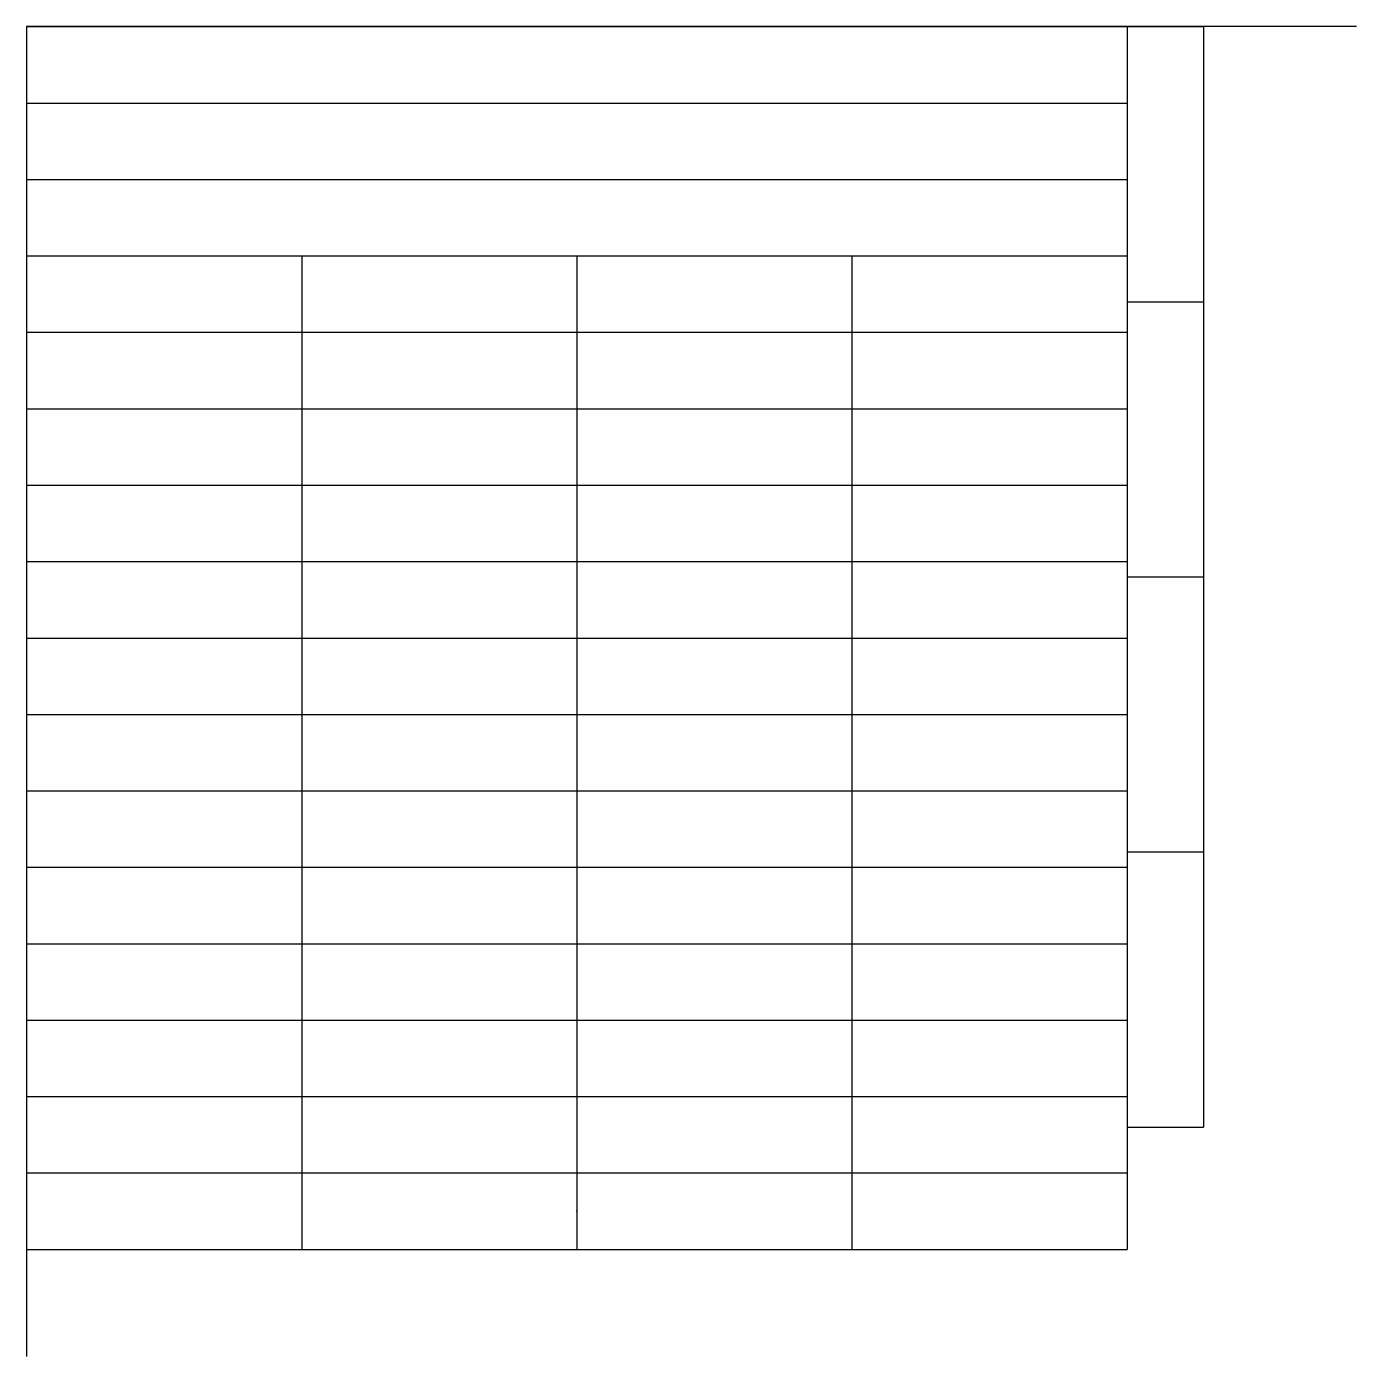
# Model space of a CAD drawing. Header units: millimetres. Extents: x -435 to 435, y -435 to 435.
import ezdxf

# ---------------------------------------------------------------- set-up
doc = ezdxf.new("R2010")
doc.units = ezdxf.units.MM
doc.header["$PDSIZE"] = -1

msp = doc.modelspace()

# ---------------------------------------------------------------- linework, layer by layer
at = {"color": 7, "linetype": 'Continuous'}
for p, q in [((-435, 435), (285, 435)), ((-435, 435), (-435, 385)), ((285, 435), (285, 385)), ((285, 435), (335, 435)), ((285, 435), (285, 255)), ((335, 435), (335, 255)), ((-435, 385), (285, 385)), ((-435, 385), (285, 385)), ((-435, 385), (-435, 335)), ((285, 385), (285, 335)), ((-435, 335), (-435, 285)), ((-435, 335), (285, 335)), ((-435, 335), (285, 335)), ((285, 335), (285, 285)), ((-435, 285), (285, 285)), ((-435, 285), (-435, 235)), ((-435, 285), (285, 285)), ((-255, 285), (-255, -365)), ((-75, 285), (-75, -365)), ((105, 285), (105, -365)), ((285, 285), (285, 235)), ((285, 255), (335, 255)), ((285, 255), (335, 255)), ((285, 255), (285, 75)), ((335, 255), (335, 75)), ((-435, 235), (285, 235)), ((-435, 235), (-435, 185)), ((-435, 235), (285, 235)), ((285, 235), (285, 185)), ((-435, 185), (285, 185)), ((-435, 185), (-435, 135)), ((-435, 185), (285, 185)), ((285, 185), (285, 135)), ((-435, 135), (285, 135)), ((-435, 135), (-435, 85)), ((-435, 135), (285, 135)), ((285, 135), (285, 85)), ((-435, 85), (285, 85)), ((-435, 85), (-435, 35)), ((-435, 85), (285, 85)), ((285, 85), (285, 35)), ((285, 75), (335, 75)), ((285, 75), (335, 75)), ((285, 75), (285, -105)), ((335, 75), (335, -105)), ((-435, 35), (285, 35)), ((-435, 35), (-435, -15)), ((-435, 35), (285, 35)), ((285, 35), (285, -15)), ((-435, -15), (285, -15)), ((-435, -15), (-435, -65)), ((-435, -15), (285, -15)), ((285, -15), (285, -65)), ((-435, -65), (285, -65)), ((-435, -65), (-435, -115)), ((-435, -65), (285, -65)), ((285, -65), (285, -115)), ((285, -105), (335, -105)), ((285, -105), (335, -105)), ((285, -105), (285, -285)), ((335, -105), (335, -285)), ((-435, -115), (285, -115)), ((-435, -115), (-435, -165)), ((-435, -115), (285, -115)), ((285, -115), (285, -165)), ((-435, -165), (285, -165)), ((-435, -165), (-435, -215)), ((-435, -165), (285, -165)), ((285, -165), (285, -215)), ((-435, -215), (285, -215)), ((-435, -215), (-435, -265)), ((-435, -215), (285, -215)), ((285, -215), (285, -265)), ((-435, -265), (285, -265)), ((-435, -265), (-435, -315)), ((-435, -265), (285, -265)), ((285, -265), (285, -315)), ((285, -285), (335, -285)), ((-435, -315), (285, -315)), ((-435, -315), (-435, -365)), ((-435, -315), (285, -315)), ((285, -315), (285, -365)), ((-435, -365), (285, -365))]:
    msp.add_line(p, q, dxfattribs=at)
at = {"color": 7, "linetype": 'Continuous', "lineweight": 25}
for p, q in [((435, 435), (-435, 435)), ((-435, 435), (-435, -435))]:
    msp.add_line(p, q, dxfattribs=at)
at = {"color": 7, "linetype": 'Continuous'}
msp.add_point((-75, -340), dxfattribs=at)

doc.saveas('drawing.dxf')
